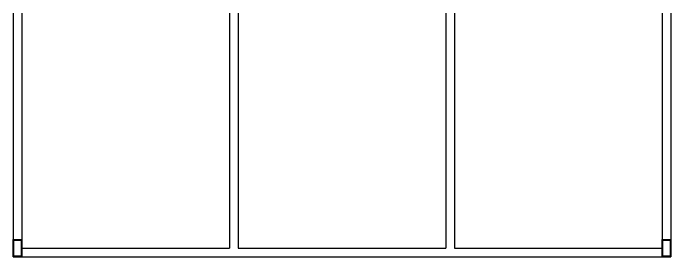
# Model space of a CAD drawing. Header units: millimetres. Extents: x -63292 to 85267, y -25390 to 107538.
# Drawn here: x -63292 to -58732, y 105848 to 107538 of the extents above; entities that cross this region are included whole.
import ezdxf

# ---------------------------------------------------------------- set-up
doc = ezdxf.new("R2010")
doc.units = ezdxf.units.MM
doc.layers.add('BL', color=8, linetype='Continuous')

msp = doc.modelspace()

# ---------------------------------------------------------------- linework, layer by layer
at = {"layer": 'BL', "ltscale": 5}
for p, q in [((-63291.5, 107537.7), (-63291.5, 105967.8)), ((-63231.5, 107537.7), (-63231.5, 105967.8)), ((-61791.5, 107537.7), (-61791.5, 105907.8)), ((-61731.5, 107537.7), (-61731.5, 105907.8)), ((-60291.5, 107537.7), (-60291.5, 105907.8)), ((-60231.5, 107537.7), (-60231.5, 105907.8)), ((-58791.5, 107537.7), (-58791.5, 105847.8)), ((-58731.5, 107537.7), (-58731.5, 105847.8)), ((-63231.5, 105907.8), (-61791.5, 105907.8)), ((-61731.5, 105907.8), (-60291.5, 105907.8)), ((-60231.5, 105907.8), (-58791.5, 105907.8)), ((-63291.5, 105847.8), (-63231.5, 105847.8)), ((-63231.5, 105847.8), (-58791.5, 105847.8)), ((-61106.5, 105847.8), (-61026.5, 105847.8)), ((-58791.5, 105847.8), (-58731.5, 105847.8))]:
    msp.add_line(p, q, dxfattribs=at)
at = {"layer": 'BL', "ltscale": 0.2}
for points in [[(-63231.5, 105967.8), (-63231.5, 105847.8), (-63291.5, 105847.8), (-63291.5, 105967.8)], [(-63236.5, 105962.8), (-63236.5, 105852.8), (-63286.5, 105852.8), (-63286.5, 105962.8)], [(-58731.5, 105967.8), (-58731.5, 105847.8), (-58791.5, 105847.8), (-58791.5, 105967.8)], [(-58736.5, 105962.8), (-58736.5, 105852.8), (-58786.5, 105852.8), (-58786.5, 105962.8)]]:
    msp.add_lwpolyline(points, close=True, dxfattribs=at)

doc.saveas('drawing.dxf')
